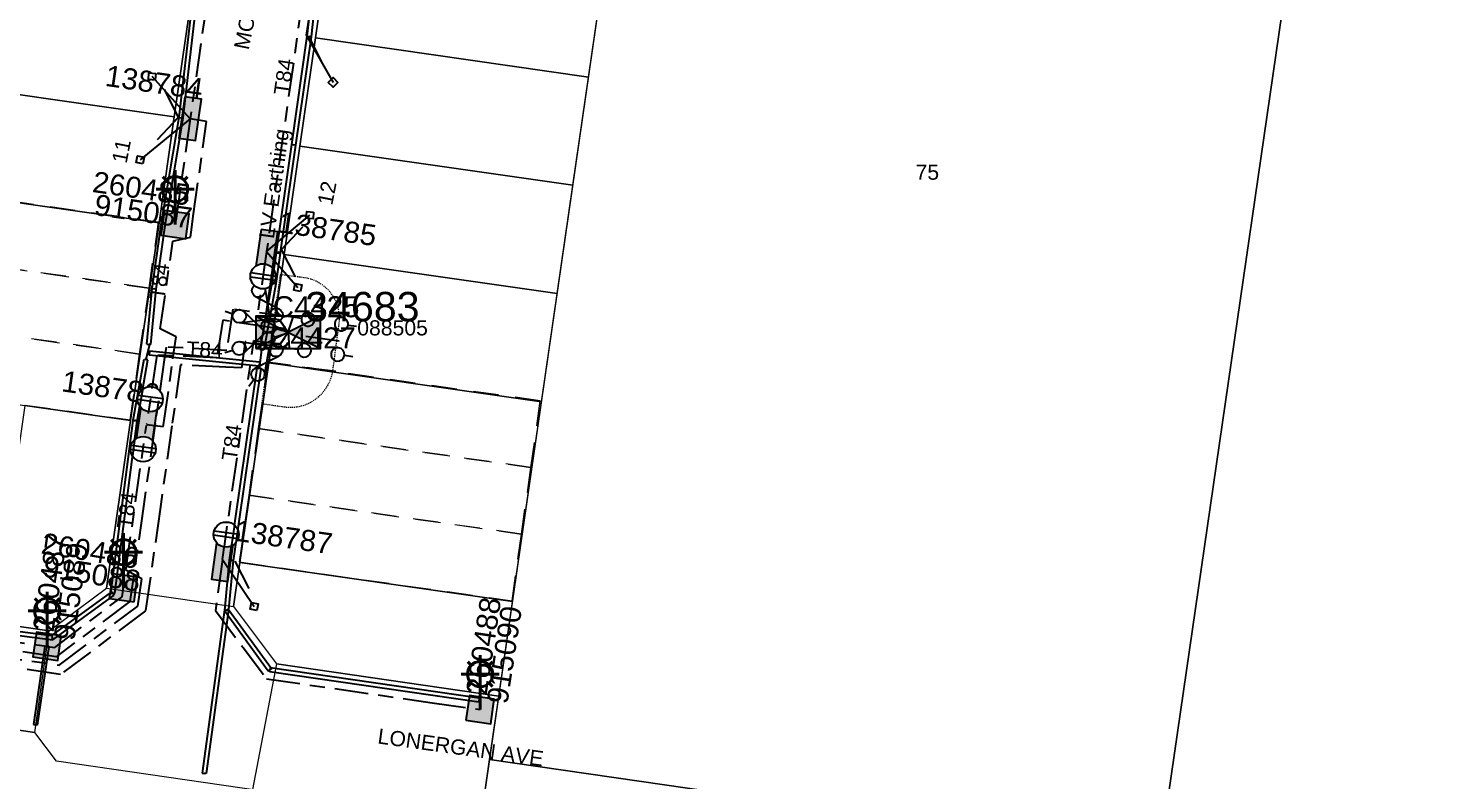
# Model space of a CAD drawing. Header units: metres. Extents: x 300545 to 301772, y 6244522 to 6246099.
# Drawn here: x 300795.5 to 300962.2, y 6245096.2 to 6245185.7 of the extents above; entities that cross this region are included whole.
import ezdxf
from ezdxf.enums import TextEntityAlignment as Align

# ---------------------------------------------------------------- set-up
doc = ezdxf.new("R2010")
doc.units = ezdxf.units.M
for name, pattern in [('Cable Exist UG', [8.2, 4, -1.2, 1.8, -1.2]), ('Dash', [5, 3, -2]), ('HIDDEN', [0.375, 0.25, -0.125]), ('HIDDEN2', [0.1875, 0.125, -0.0625])]:
    doc.linetypes.add(name, pattern=pattern)
doc.layers.get('0').update_dxf_attribs({"color": 6})
for name, color, linetype, lineweight in [('Cadastre Developer_SP_EXT', 9, 'Continuous', 5), ('Cadastre Land Parcels_SP_EXT', 9, 'Continuous', 5), ('Cadastre Other Property_SP_EXT', 9, 'HIDDEN', 5), ('Cadastre Roads_SP_EXT', 9, 'Continuous', 5)]:
    doc.layers.add(name, color=color, linetype=linetype, lineweight=lineweight)
for name, color, linetype in [('Duct_SP_EXT', 7, 'Continuous'), ('Equip_HV_EXT', 7, 'Continuous'), ('Equip_LV_EXT', 7, 'Continuous'), ('Equip_SP_SL_EXT', 7, 'Continuous'), ('Mains_HV_EXT', 7, 'Continuous'), ('Mains_LV_EXT', 7, 'Continuous'), ('Mains_LV_SL_EXT', 7, 'Continuous'), ('Services_SP_EXT', 7, 'Continuous'), ('Sub_SP_EXT', 7, 'Continuous'), ('SupportsUG_SP_LV_EXT', 7, 'Continuous'), ('SupportsUG_SP_LV_SL_EXT', 7, 'Continuous'), ('Trench_SP_EXT', 7, 'Continuous')]:
    doc.layers.add(name, color=color, linetype=linetype)
doc.styles.add('COLUMN_LABEL', font='arial.ttf')
doc.styles.add('iecARIAL', font='arial.ttf', dxfattribs={"height": 2})
doc.styles.add('POLE_LABEL', font='arial.ttf')
doc.styles.get("Standard").update_dxf_attribs({"font": 'arial.ttf'})
doc.styles.add('SWITCH_LABEL', font='arial.ttf', dxfattribs={"height": 2.5})
doc.linetypes.add('Cable E UG', pattern='A,6,-0.5,["E",Standard,S=1.7,R=0,X=0.5,Y=-1],-2.9', length=9.4)

# ---------------------------------------------------------------- blocks, each defined once
blk = doc.blocks.new('SUB_PADMOUNT_EXT')
for points in [[(0, 0), (-3.84, 1.92), (-3.84, -1.92)], [(0, 0), (3.84, 1.92), (3.84, -1.92)]]:
    blk.add_hatch(color=256).paths.add_polyline_path(points)
for p, q in [((3.84, 1.92), (-3.84, -1.92)), ((-3.84, 1.92), (3.84, -1.92))]:
    blk.add_line(p, q)
blk.add_lwpolyline([(-3.84, -1.92), (3.84, -1.92), (3.84, 1.92), (-3.84, 1.92)], close=True)
for tag, height, flags, p in [('ASSET_NUM', 3.5, 8, (2, 2)), ('STREET_CODE', 0.2, 9, (1.5, 0)), ('CONSTRUCTED_VOLTAGE', 0.2, 9, (1.5, -0.2)), ('OPERATING_VOLTAGE', 0.2, 9, (1.5, -0.6)), ('ORIENTATION', 0.2, 9, (1.5, -0.8)), ('OWNED_BY', 0.2, 9, (1.5, -1)), ('OPERATED_BY', 0.2, 9, (1.5, -1.2)), ('SECONDARY_VOLTAGE', 0.2, 9, (1.5, -1.6)), ('NO_PHASES', 0.2, 9, (1.5, -0.4)), ('MAINTAINED_BY', 0.2, 9, (1.5, -1.4)), ('STATE', 0.2, 9, (1.5, -1.8)), ('SUBSTATION_TYPE', 0.2, 9, (1.5, -2.2)), ('STREETNAME', 0.2, 9, (1.5, -3)), ('SUBURB', 0.2, 9, (1.5, -3.2)), ('PARENT', 0.2, 9, (1.5, -2)), ('USAGE', 0.2, 9, (1.5, -2.4)), ('LEGEND', 0.2, 9, (1.5, -2.6)), ('LOCATION', 0.2, 9, (1.5, -2.8)), ('NOTES', 0.2, 9, (1.5, -3.4)), ('Z', 0.2, 1, (1.5, -3.6))]:
    blk.add_attdef(tag, text='', height=height, dxfattribs=dict(flags=flags)).set_placement(p, align=Align.MIDDLE_LEFT)
blk = doc.blocks.new('COLUMN_EXT')
blk.add_hatch(color=256).paths.add_polyline_path([(-1.49, 1.48), (-1.49, -1.49), (1.48, -1.49), (1.48, 1.48)])
blk.add_lwpolyline([(-1.49, -1.49), (1.48, -1.49), (1.48, 1.48), (-1.49, 1.48)], close=True)
for tag, height, style, flags, p in [('ASSET_NUM', 2.5, 'COLUMN_LABEL', 8, (2, 2)), ('STRUCTURE_PLANT_NUMBER', 0.2, 'POLE_LABEL', 9, (1.81, 0.03)), ('STREET_CODE', 0.2, 'COLUMN_LABEL', 9, (1.81, -0.2))]:
    blk.add_attdef(tag, text='', height=height, dxfattribs=dict(style=style, flags=flags)).set_placement(p, align=Align.MIDDLE_LEFT)
at = {"flags": 9}
for tag, p in [('COLUMN_TYPE', (1.81, -0.4)), ('OWNED_BY', (1.81, -0.6)), ('STATE', (1.81, -0.8)), ('USAGE', (1.81, -1)), ('STREETNAME', (1.81, -1.6)), ('LEGEND', (1.81, -1.2)), ('LOCATION', (1.81, -1.4)), ('SUBURB', (1.81, -1.8)), ('NOTES', (1.81, -2))]:
    blk.add_attdef(tag, text='', height=0.2, dxfattribs=at).set_placement(p, align=Align.MIDDLE_LEFT)
at = {"flags": 1}
blk.add_attdef('Z', (1.81, -2.35), '', height=0.2, dxfattribs=at)
blk = doc.blocks.new('PILLAR_EXT')
blk.add_hatch(color=256).paths.add_polyline_path([(-2.475, 0.99), (-2.475, -0.99), (2.475, -0.99), (2.475, 0.99)])
blk.add_lwpolyline([(-2.475, -0.99), (2.475, -0.99), (2.475, 0.99), (-2.475, 0.99)], close=True)
at = {"style": 'iecARIAL', "flags": 8}
blk.add_attdef('ASSET_NUM', (1.5, 3.5), '', height=2.5, dxfattribs=at)
for tag, p, flags in [('OWNED_BY', (0, -0.2), 9), ('STATE', (0, -0.4), 9), ('SUPPORT_TYPE', (0, -0.6), 9), ('STREETNAME', (0, -1.8), 9), ('USAGE', (0, -0.8), 9), ('LEGEND', (0, -1), 9), ('LOCATION', (0, -1.2), 9), ('NOTES', (0, -1.4), 9), ('PARENT', (0, -1.6), 9), ('SUBURB', (0, -2), 1)]:
    blk.add_attdef(tag, p, '', height=0.2, dxfattribs=dict(flags=flags))
blk = doc.blocks.new('SL_LANTERN_EXT')
at = {"lineweight": 40}
for p, q in [((-1.46, 5.68), (-1.06, 5.28)), ((0, 1.97), (0, 6.47)), ((1.46, 5.68), (1.06, 5.28)), ((-2.25, 4.22), (2.25, 4.22)), ((-1.46, 2.76), (-1.06, 3.16)), ((0, 0), (0, 2.72)), ((1.46, 2.76), (1.06, 3.16))]:
    blk.add_line(p, q, dxfattribs=at)
blk.add_circle((0, 4.22), 1.5, dxfattribs=at)
at = {"style": 'iecARIAL', "flags": 8}
blk.add_attdef('ASSET_NUM', (1.5, 1.5), '', height=2.5, dxfattribs=at)
for tag, p, height, flags in [('OPERATING_VOLTAGE', (0.98, -1.65), 0.2, 9), ('ORIENTATION', (0.98, -1.85), 0.2, 9), ('CONSTRUCTED_VOLTAGE', (0.98, -0.65), 0.2, 9), ('CONTROL_TYPE', (0.98, -0.85), 0.2, 9), ('LANTERN_PURPOSE', (0.98, -1.05), 0.2, 9), ('LANTERN_TYPE', (0.98, -1.25), 0.2, 9), ('NO_PHASES', (0.98, -1.45), 0.2, 9), ('LNUMBER', (2.18, -3.25), 2.5, 8), ('OWNED_BY', (0.98, -2.05), 0.2, 9), ('STATE', (0.98, -2.25), 0.2, 9), ('USAGE', (0.98, -2.45), 0.2, 9), ('CEXIST', (0.98, -2.65), 0.2, 9), ('CNEW', (0.98, -2.85), 0.2, 9), ('CNUMBER', (0.98, -3.05), 0.2, 9), ('CREMOVE', (0.98, -3.25), 0.2, 9), ('CREPLACE', (0.98, -3.45), 0.2, 9), ('LKINGHEIGHT', (0.98, -3.65), 0.2, 9), ('LBRACKET', (0.98, -3.85), 0.2, 9), ('LBRACKETVOCAB', (0.98, -4.05), 0.2, 9), ('LCATEGORY', (0.98, -4.25), 0.2, 9), ('LCHARGE1', (0.98, -4.45), 0.2, 9), ('LCHARGE1PERCENT', (0.98, -4.65), 0.2, 9), ('LCHARGE2', (0.98, -4.85), 0.2, 9), ('LCHARGE2PERCENT', (0.98, -5.05), 0.2, 9), ('LCHARGE3', (0.98, -5.25), 0.2, 9), ('LCHARGE3PERCENT', (0.98, -5.45), 0.2, 9), ('LEXIST', (0.98, -5.65), 0.2, 9), ('LLAMP', (0.98, -5.85), 0.2, 9), ('LLAMPVOCAB', (0.98, -6.05), 0.2, 9), ('LMAST', (0.98, -6.25), 0.2, 9), ('LMASTVOCAB', (0.98, -6.45), 0.2, 9), ('LNEW', (0.98, -6.65), 0.2, 9), ('LANTNUMBER', (0.98, -6.85), 0.2, 9), ('LOUTREACH', (0.98, -7.25), 0.2, 9), ('LOUTREACHVOCAB', (0.98, -7.45), 0.2, 9), ('LRATECODE', (0.98, -7.65), 0.2, 9), ('LREMOVE', (0.98, -7.85), 0.2, 9), ('LREPLACE', (0.98, -8.05), 0.2, 9), ('LTYPE', (0.98, -8.25), 0.2, 9), ('LTYPEVOCAB', (0.98, -8.45), 0.2, 9), ('STREETNAME', (0.98, -9.25), 0.2, 9), ('SUBURB', (0.98, -9.45), 0.2, 1), ('LEGEND', (0.98, -8.65), 0.2, 9), ('LOCATION', (0.98, -8.85), 0.2, 9), ('NOTES', (0.98, -9.05), 0.2, 9)]:
    blk.add_attdef(tag, p, '', height=height, dxfattribs=dict(flags=flags))
blk = doc.blocks.new('CCP_EXT')
at = {"flags": 9}
for tag, p in [('LIFE_SUPPORT', (0, -1.6)), ('STATE', (0, -1.8)), ('NOTES', (0, -2))]:
    blk.add_attdef(tag, text='', height=0.2, dxfattribs=at).set_placement(p, align=Align.MIDDLE_LEFT)
blk.add_wipeout([(0, 0.57), (0.57, 0), (0, -0.57), (-0.57, 0)])
blk.add_lwpolyline([(-0.57, 0), (0, 0.57), (0.57, 0), (0, -0.57), (-0.57, 0)])
at = {"flags": 1}
blk.add_attdef('Z', (0, 0), '', height=0.2, dxfattribs=at)
at = {"flags": 9}
for tag, p in [('CCP_TYPE', (0, 0)), ('CONSTRUCTED_VOLTAGE', (0, -0.2)), ('OPERATING_VOLTAGE', (0, -0.6)), ('ORIENTATION', (0, -0.8)), ('OWNED_BY', (0, -1)), ('NO_PHASES', (0, -0.4)), ('USAGE', (0, -1.2)), ('LEGEND', (0, -1.4))]:
    blk.add_attdef(tag, text='', height=0.2, dxfattribs=at).set_placement(p, align=Align.MIDDLE_LEFT)
blk = doc.blocks.new('LV_UG_DFUSE_CLOSED_EXT')
for points in [[(1, 0), (0, 0)], [(5.04, 0.73), (2.16, -0.72)], [(5.05, -0.71), (2.16, 0.72)], [(6.2, 0.01), (7.2, 0.01)]]:
    blk.add_lwpolyline(points)
for centre in [(1.8, 0), (5.4, 0.01)]:
    blk.add_circle(centre, 0.8)
at = {"flags": 9}
for tag, p in [('ACTUAL_STATUS', (0, 0)), ('CONSTRUCTED_VOLTAGE', (0, -0.2)), ('OPERATING_VOLTAGE', (0, -0.6)), ('ORIENTATION', (0, -0.8)), ('STATE', (0, -1)), ('SWITCH_TYPE', (0, -1.2)), ('NO_PHASES', (0, -0.4)), ('USAGE', (0, -1.4)), ('NOTES', (0, -1.6))]:
    blk.add_attdef(tag, text='', height=0.2, dxfattribs=at).set_placement(p, align=Align.MIDDLE_LEFT)
at = {"flags": 1}
blk.add_attdef('Z', (0, 0), '', height=0.2, dxfattribs=at)
blk = doc.blocks.new('LV_UG_LINKS_CLOSED_EXT')
blk.add_wipeout([(-1.06, 1.06), (-1.18, 0.92), (-1.29, 0.76), (-1.37, 0.59), (-1.43, 0.42), (-1.48, 0.23), (-1.49, 0.05), (-1.49, -0.14), (-1.46, -0.33), (-1.41, -0.51), (-1.33, -0.68), (-1.24, -0.84), (-1.12, -0.99), (-0.99, -1.12), (-0.84, -1.24), (-0.68, -1.33), (-0.51, -1.41), (-0.33, -1.46), (-0.14, -1.49), (0.05, -1.49), (0.23, -1.48), (0.42, -1.43), (0.59, -1.37), (0.76, -1.29), (0.92, -1.18), (1.06, -1.06), (1.18, -0.92), (1.29, -0.76), (1.37, -0.59), (1.43, -0.42), (1.48, -0.23), (1.49, -0.05), (1.49, 0.14), (1.46, 0.33), (1.41, 0.51), (1.33, 0.68), (1.24, 0.84), (1.12, 0.99), (0.99, 1.12), (0.84, 1.24), (0.68, 1.33), (0.51, 1.41), (0.33, 1.46), (0.14, 1.49), (-0.05, 1.49), (-0.23, 1.48), (-0.42, 1.43), (-0.59, 1.37), (-0.76, 1.29), (-0.92, 1.18)])
for p, q in [((-0.25, -1.48), (-0.25, 1.48)), ((0.25, -1.48), (0.25, 1.48))]:
    blk.add_line(p, q)
blk.add_circle((0, 0), 1.5)
at = {"flags": 9}
for tag, p in [('ACTUAL_STATUS', (0, 0)), ('CONSTRUCTED_VOLTAGE', (0, -0.2)), ('OPERATING_VOLTAGE', (0, -0.6)), ('ORIENTATION', (0, -0.8)), ('STATE', (0, -1)), ('SWITCH_TYPE', (0, -1.2)), ('NO_PHASES', (0, -0.4)), ('USAGE', (0, -1.4)), ('NOTES', (0, -1.6))]:
    blk.add_attdef(tag, text='', height=0.2, dxfattribs=at).set_placement(p, align=Align.MIDDLE_LEFT)
at = {"flags": 1}
blk.add_attdef('Z', (0, 0), '', height=0.2, dxfattribs=at)
blk = doc.blocks.new('SWG_HOLEC_SU_EXT')
blk.add_line((1.8, -2), (5.8, -2))
for points in [[(1, 0), (0, 0)], [(6.6, 0), (7.6, 0)]]:
    blk.add_lwpolyline(points)
for points in [[(1.8, -0.8, 1), (1.8, 0.8, 1)], [(5.8, -0.8, 1), (5.8, 0.8, 1)]]:
    blk.add_lwpolyline(points, format="xyb", close=True)
at = {"style": 'SWITCH_LABEL', "flags": 8}
blk.add_attdef('ASSET_NUM', text='', height=2.5, rotation=179.9544, dxfattribs=at).set_placement((-2.4, 0), align=Align.MIDDLE_LEFT)
at = {"flags": 1}
blk.add_attdef('Z', (0, 0), '', height=0.2, dxfattribs=at)
at = {"flags": 9}
for tag, p in [('ACTUAL_STATUS', (0, -0.4)), ('CONSTRUCTED_VOLTAGE', (0, -0.6)), ('OPERATING_VOLTAGE', (0, -1)), ('ORIENTATION', (0, -1.2)), ('OWNED_BY', (0, -1.4)), ('NO_PHASES', (0, -0.8)), ('PARENT', (0, -1.6)), ('STATE', (0, -1.8)), ('SWITCH_TYPE', (0, -2)), ('STREETNAME', (0, -2.6)), ('SUBURB', (0, -2.8)), ('USAGE', (0, -2.2)), ('LOCATION', (0, -2.4)), ('NOTES', (0, -3))]:
    blk.add_attdef(tag, text='', height=0.2, dxfattribs=at).set_placement(p, align=Align.MIDDLE_LEFT)
at = {"style": 'SWITCH_LABEL', "flags": 9}
blk.add_attdef('STREET_CODE', text='', height=0.2, dxfattribs=at).set_placement((0, -0.2), align=Align.MIDDLE_LEFT)

msp = doc.modelspace()

# ---------------------------------------------------------------- linework, layer by layer
at = {"layer": 'Cadastre Developer_SP_EXT', "linetype": 'Dash'}
for points in [[(300778.63, 6245167.21), (300777.55, 6245159.62), (300777.52, 6245159.38), (300809.83, 6245154.78), (300810.94, 6245162.61), (300778.63, 6245167.21)], [(300777.52, 6245159.38), (300776.4, 6245151.54), (300808.71, 6245146.94), (300809.83, 6245154.78), (300777.52, 6245159.38)], [(300776.4, 6245151.54), (300775.29, 6245143.71), (300807.59, 6245139.11), (300808.71, 6245146.94), (300776.4, 6245151.54)], [(300856.31, 6245141.38), (300823.93, 6245146), (300822.8, 6245138.08), (300855.19, 6245133.46), (300856.31, 6245141.38)], [(300855.19, 6245133.46), (300822.8, 6245138.08), (300821.67, 6245130.16), (300854.07, 6245125.54), (300855.19, 6245133.46)]]:
    msp.add_lwpolyline(points, close=True, dxfattribs=at)
at = {"layer": 'Cadastre Land Parcels_SP_EXT', "linetype": 'Continuous'}
for points in [[(300951.53, 6245236.55), (300871.91, 6245248.11), (300850.27, 6245098.75), (300929.86, 6245087.24), (300951.53, 6245236.55)], [(301031.15, 6245224.95), (300951.53, 6245236.55), (300929.86, 6245087.24), (300908.33, 6244937.91), (300987.99, 6244926.42), (301009.53, 6245075.71), (301031.15, 6245224.95)], [(300863.89, 6245192.74), (300831.44, 6245197.39), (300829.59, 6245184.52), (300862.03, 6245179.87), (300863.89, 6245192.74)], [(300814.63, 6245187.72), (300782.19, 6245192.36), (300780.39, 6245179.77), (300812.82, 6245175.13), (300814.63, 6245187.72)], [(300862.03, 6245179.87), (300829.59, 6245184.52), (300827.74, 6245171.66), (300860.16, 6245167.01), (300862.03, 6245179.87)], [(300812.82, 6245175.13), (300780.39, 6245179.77), (300778.6, 6245167.18), (300811.01, 6245162.55), (300812.82, 6245175.13)], [(300860.16, 6245167.01), (300827.74, 6245171.66), (300825.89, 6245158.79), (300858.3, 6245154.15), (300860.16, 6245167.01)], [(300811.01, 6245162.55), (300778.6, 6245167.18), (300775.25, 6245143.67), (300795.06, 6245140.84), (300807.63, 6245139.05), (300811.01, 6245162.55)], [(300858.3, 6245154.15), (300825.89, 6245158.79), (300824.04, 6245145.92), (300856.44, 6245141.28), (300858.3, 6245154.15)], [(300856.44, 6245141.28), (300824.04, 6245145.92), (300820.62, 6245122.16), (300852.99, 6245117.53), (300856.44, 6245141.28)], [(300804.77, 6245119.13), (300807.63, 6245139.05), (300795.06, 6245140.84), (300791.35, 6245115.02), (300797.96, 6245114.06), (300804.77, 6245119.13)], [(300852.99, 6245117.53), (300820.62, 6245122.16), (300819.87, 6245116.94), (300824.98, 6245110.13), (300851.37, 6245106.3), (300852.99, 6245117.53)], [(300849.19, 6245091.24), (300798.81, 6245098.58), (300796.25, 6245101.97), (300769.86, 6245105.81), (300749.22, 6244960.98), (300774.42, 6244957.31), (300784.71, 6244955.81), (300792.27, 6244954.71), (300795.48, 6244954.24), (300828.67, 6244949.41), (300849.19, 6245091.24)], [(300929.86, 6245087.24), (300850.27, 6245098.75), (300828.67, 6244949.41), (300908.33, 6244937.91), (300929.86, 6245087.24)]]:
    msp.add_lwpolyline(points, close=True, dxfattribs=at)
at = {"layer": 'Cadastre Roads_SP_EXT', "linetype": 'Continuous'}
for points in [[(300797.96, 6245114.06), (300791.35, 6245115.02), (300771.57, 6245117.89), (300751.76, 6245120.77), (300744.79, 6245121.78), (300739.91, 6245110.16), (300769.86, 6245105.81), (300796.25, 6245101.97), (300797.96, 6245114.06)], [(300850.27, 6245098.75), (300851.37, 6245106.3), (300824.98, 6245110.13), (300822.1, 6245095.19), (300849.19, 6245091.24), (300850.27, 6245098.75)]]:
    msp.add_lwpolyline(points, close=True, dxfattribs=at)
at = {"layer": 'Duct_SP_EXT'}
for p, q in [((300830.05, 6245197.66), (300828.59, 6245184.72)), ((300830.53, 6245197.61), (300829.07, 6245184.66)), ((300813.39, 6245175.05), (300814.88, 6245187.73)), ((300813.87, 6245175), (300815.36, 6245187.66)), ((300828.59, 6245184.72), (300826.76, 6245171.85)), ((300829.07, 6245184.66), (300827.24, 6245171.79)), ((300828.59, 6245184.72), (300828.83, 6245184.69)), ((300829.07, 6245184.66), (300828.83, 6245184.69)), ((300811.3, 6245162.56), (300813.4, 6245175.06)), ((300811.77, 6245162.48), (300813.87, 6245174.98)), ((300813.39, 6245175.05), (300813.63, 6245175.02)), ((300813.4, 6245175.06), (300813.63, 6245175.02)), ((300813.87, 6245174.98), (300813.63, 6245175.02)), ((300813.87, 6245175), (300813.63, 6245175.02)), ((300826.76, 6245171.85), (300824.94, 6245159.09)), ((300827.24, 6245171.79), (300825.42, 6245159.02)), ((300826.76, 6245171.85), (300827, 6245171.82)), ((300827.24, 6245171.79), (300827, 6245171.82)), ((300810.18, 6245154.72), (300811.3, 6245162.56)), ((300811.3, 6245162.56), (300811.54, 6245162.52)), ((300811.3, 6245162.56), (300811.54, 6245162.52)), ((300811.77, 6245162.49), (300811.54, 6245162.52)), ((300811.77, 6245162.48), (300811.54, 6245162.52)), ((300810.66, 6245154.66), (300811.77, 6245162.49)), ((300824.94, 6245159.09), (300824.93, 6245158.98)), ((300824.93, 6245158.98), (300825.17, 6245158.95)), ((300824.94, 6245159.09), (300825.18, 6245159.06)), ((300824.94, 6245159.09), (300825.18, 6245159.06)), ((300825.4, 6245158.92), (300825.17, 6245158.95)), ((300825.42, 6245159.02), (300825.18, 6245159.06)), ((300825.42, 6245159.02), (300825.18, 6245159.06)), ((300825.42, 6245159.02), (300825.4, 6245158.92)), ((300809.57, 6245148.12), (300810.18, 6245154.72)), ((300810.05, 6245148.07), (300810.66, 6245154.66)), ((300810.18, 6245154.72), (300810.42, 6245154.69)), ((300810.66, 6245154.66), (300810.42, 6245154.69)), ((300809.57, 6245148.12), (300809.81, 6245148.09)), ((300810.05, 6245148.07), (300809.81, 6245148.09)), ((300809.23, 6245146.35), (300809.46, 6245146.31)), ((300809.7, 6245146.27), (300809.46, 6245146.31)), ((300809.83, 6245146.82), (300809.86, 6245147.06)), ((300822.91, 6245145.49), (300809.83, 6245146.82)), ((300809.88, 6245147.29), (300809.86, 6245147.06)), ((300822.96, 6245145.97), (300809.88, 6245147.29)), ((300822.96, 6245145.97), (300822.94, 6245145.73)), ((300822.99, 6245147.48), (300823.22, 6245147.44)), ((300823.46, 6245147.4), (300823.22, 6245147.44)), ((300822.63, 6245145.27), (300822.87, 6245145.24)), ((300823.11, 6245145.2), (300822.87, 6245145.24)), ((300822.91, 6245145.49), (300822.94, 6245145.73)), ((300808.43, 6245139), (300808.19, 6245139.03)), ((300808.42, 6245138.98), (300808.19, 6245139.03)), ((300819.36, 6245122.44), (300818.77, 6245116.46)), ((300819.83, 6245122.4), (300819.27, 6245116.59)), ((300819.36, 6245122.46), (300819.6, 6245122.42)), ((300819.36, 6245122.44), (300819.6, 6245122.42)), ((300819.83, 6245122.39), (300819.6, 6245122.42)), ((300819.83, 6245122.4), (300819.6, 6245122.42)), ((300798.26, 6245113.5), (300805.39, 6245118.69)), ((300798.39, 6245113), (300805.67, 6245118.31)), ((300805.29, 6245118.53), (300805.53, 6245118.5)), ((300805.39, 6245118.69), (300805.53, 6245118.5)), ((300805.67, 6245118.31), (300805.53, 6245118.5)), ((300805.77, 6245118.47), (300805.53, 6245118.5)), ((300818.78, 6245116.56), (300816.12, 6245097.14)), ((300819.26, 6245116.49), (300816.6, 6245097.08)), ((300818.77, 6245116.46), (300819.02, 6245116.52)), ((300818.78, 6245116.56), (300819.02, 6245116.52)), ((300819.27, 6245116.59), (300819.02, 6245116.52)), ((300819.26, 6245116.49), (300819.02, 6245116.52)), ((300791.25, 6245114.38), (300798.26, 6245113.5)), ((300791.19, 6245113.91), (300798.39, 6245113)), ((300798.26, 6245113.5), (300798.33, 6245113.25)), ((300798.39, 6245113), (300798.33, 6245113.25)), ((300797.44, 6245112.25), (300796.08, 6245102.92)), ((300797.91, 6245112.18), (300796.55, 6245102.85)), ((300797.44, 6245112.25), (300797.67, 6245112.22)), ((300797.91, 6245112.18), (300797.67, 6245112.22)), ((300823.97, 6245109.29), (300824.17, 6245109.43)), ((300824.13, 6245109.19), (300824.17, 6245109.43)), ((300848.99, 6245105.57), (300824.13, 6245109.19)), ((300824.2, 6245109.66), (300824.17, 6245109.43)), ((300824.36, 6245109.57), (300824.17, 6245109.43)), ((300849.06, 6245106.05), (300824.2, 6245109.66)), ((300848.99, 6245105.57), (300849.03, 6245105.81)), ((300849.06, 6245106.05), (300849.03, 6245105.81)), ((300796.08, 6245102.92), (300796.31, 6245102.88)), ((300796.55, 6245102.85), (300796.31, 6245102.88)), ((300816.12, 6245097.14), (300816.36, 6245097.11)), ((300816.6, 6245097.08), (300816.36, 6245097.11))]:
    msp.add_line(p, q, dxfattribs=at)
at = {"layer": 'Mains_LV_EXT', "linetype": 'Cable Exist UG'}
msp.add_lwpolyline([(300818.3, 6245200.08), (300814.71, 6245174.91)], dxfattribs=at)
at = {"layer": 'Mains_LV_SL_EXT', "linetype": 'Cable Exist UG'}
for points in [[(300814.71, 6245174.91), (300812.92, 6245162.33)], [(300797.75, 6245112.21), (300798.62, 6245112.08), (300806.62, 6245118.09), (300806.79, 6245119.26)], [(300791.05, 6245113.16), (300797.67, 6245112.22)]]:
    msp.add_lwpolyline(points, dxfattribs=at)
at = {"layer": 'Trench_SP_EXT', "linetype": 'Cable Exist UG'}
for points in [[(300830.49, 6245181.42), (300828.83, 6245184.69)], [(300809.88, 6245148.08), (300809.46, 6245146.31)], [(300823.57, 6245147.77), (300825.22, 6245147.56)], [(300822.94, 6245145.27), (300823.22, 6245147.44)], [(300821.73, 6245119.08), (300820.07, 6245122.35)]]:
    msp.add_lwpolyline(points, dxfattribs=at)

# ---------------------------------------------------------------- block references
at = {"layer": 'Equip_HV_EXT'}
ref = msp.add_blockref('SWG_HOLEC_SU_EXT', (300826.49, 6245147.61), dxfattribs=dict(at, rotation=352.9167137533004))
ref.add_attrib('ASSET_NUM', 'C4427', dxfattribs={"layer": '0', "height": 2.5, "style": 'SWITCH_LABEL'}).set_placement((300824.09, 6245148.86), align=Align.MIDDLE_LEFT)
at = {"layer": 'Equip_LV_EXT'}
for p, rotation in [((300825.68, 6245149.74), 161.5035736114497), ((300825.68, 6245149.26), 197.5035733792959), ((300825.97, 6245148.89), 233.5035732064793)]:
    msp.add_blockref('LV_UG_DFUSE_CLOSED_EXT', p, dxfattribs=dict(at, rotation=rotation))
at = {"layer": 'Equip_SP_SL_EXT'}
ref = msp.add_blockref('SL_LANTERN_EXT', (300812.92, 6245162.33), dxfattribs=at)
ref.add_attrib('ASSET_NUM', '260485', dxfattribs={"layer": '0', "height": 2.5, "rotation": 351.8947, "style": 'iecARIAL'}).set_placement((300814.42, 6245163.83), align=Align.BOTTOM_RIGHT)
ref = msp.add_blockref('SL_LANTERN_EXT', (300797.71, 6245112.21), dxfattribs=at)
ref.add_attrib('ASSET_NUM', '260487', dxfattribs={"layer": '0', "height": 2.5, "rotation": 81.8696, "style": 'iecARIAL'}).set_placement((300799.21, 6245113.71), align=Align.BOTTOM_LEFT)
ref = msp.add_blockref('SL_LANTERN_EXT', (300806.78, 6245119.17), dxfattribs=at)
ref.add_attrib('ASSET_NUM', '260486', dxfattribs={"layer": '0', "height": 2.5, "rotation": 350.8545, "style": 'iecARIAL'}).set_placement((300808.28, 6245120.67), align=Align.BOTTOM_RIGHT)
ref = msp.add_blockref('SL_LANTERN_EXT', (300849.16, 6245104.69), dxfattribs=at)
ref.add_attrib('ASSET_NUM', '260488', dxfattribs={"layer": '0', "height": 2.5, "rotation": 81.3672, "style": 'iecARIAL'}).set_placement((300850.66, 6245106.19), align=Align.BOTTOM_LEFT)
at = {"layer": 'Sub_SP_EXT'}
ref = msp.add_blockref('SUB_PADMOUNT_EXT', (300826.37, 6245149.53), dxfattribs=at)
ref.add_attrib('ASSET_NUM', '34683', dxfattribs={"layer": '0', "height": 3.5}).set_placement((300828.37, 6245149.78), align=Align.BOTTOM_LEFT)
at = {"layer": 'SupportsUG_SP_LV_EXT'}
ref = msp.add_blockref('PILLAR_EXT', (300814.71, 6245174.91), dxfattribs=dict(at, rotation=261.8953670550355))
ref.add_attrib('ASSET_NUM', '138784', dxfattribs={"layer": '0', "height": 2.5, "rotation": 351.8348, "style": 'iecARIAL'}).set_placement((300816.21, 6245178.41), align=Align.MIDDLE_RIGHT)
ref = msp.add_blockref('PILLAR_EXT', (300823.78, 6245159.15), dxfattribs=dict(at, rotation=261.8911145417167))
ref.add_attrib('ASSET_NUM', '138785', dxfattribs={"layer": '0', "height": 2.5, "rotation": 351.8961, "style": 'iecARIAL'}).set_placement((300825.28, 6245162.65), align=Align.MIDDLE_LEFT)
ref = msp.add_blockref('PILLAR_EXT', (300809.54, 6245138.61), dxfattribs=dict(at, rotation=81.89134159296917))
ref.add_attrib('ASSET_NUM', '138786', dxfattribs={"layer": '0', "height": 2.5, "rotation": 351.8321, "style": 'iecARIAL'}).set_placement((300811.04, 6245142.11), align=Align.MIDDLE_RIGHT)
ref = msp.add_blockref('PILLAR_EXT', (300818.56, 6245122.52), dxfattribs=dict(at, rotation=261.8949305637786))
ref.add_attrib('ASSET_NUM', '138787', dxfattribs={"layer": '0', "height": 2.5, "rotation": 351.8972, "style": 'iecARIAL'}).set_placement((300820.06, 6245126.02), align=Align.MIDDLE_LEFT)
at = {"layer": 'SupportsUG_SP_LV_SL_EXT'}
ref = msp.add_blockref('COLUMN_EXT', (300812.92, 6245162.33), dxfattribs=dict(at, rotation=261.8926310544285))
ref.add_attrib('ASSET_NUM', '915087', dxfattribs={"layer": '0', "height": 2.5, "rotation": 351.8947, "style": 'COLUMN_LABEL'}).set_placement((300814.92, 6245163.08), align=Align.MIDDLE_RIGHT)
ref = msp.add_blockref('COLUMN_EXT', (300797.71, 6245112.21), dxfattribs=dict(at, rotation=171.8696143930648))
ref.add_attrib('ASSET_NUM', '915089', dxfattribs={"layer": '0', "height": 2.5, "rotation": 81.8696, "style": 'COLUMN_LABEL'}).set_placement((300799.71, 6245112.96), align=Align.MIDDLE_LEFT)
ref = msp.add_blockref('COLUMN_EXT', (300806.78, 6245119.17), dxfattribs=dict(at, rotation=81.89731701220087))
ref.add_attrib('ASSET_NUM', '915088', dxfattribs={"layer": '0', "height": 2.5, "rotation": 350.8545, "style": 'COLUMN_LABEL'}).set_placement((300808.78, 6245119.92), align=Align.MIDDLE_RIGHT)
ref = msp.add_blockref('COLUMN_EXT', (300849.16, 6245104.69), dxfattribs=dict(at, rotation=351.9185097261887))
ref.add_attrib('ASSET_NUM', '915090', dxfattribs={"layer": '0', "height": 2.5, "rotation": 81.3672, "style": 'COLUMN_LABEL'}).set_placement((300851.16, 6245105.44), align=Align.MIDDLE_LEFT)

# ---------------------------------------------------------------- texts
at = {"layer": 'Cadastre Land Parcels_SP_EXT'}
for s, rotation, p in [('11', 78.7949, (300807.15, 6245169.52)), ('12', 78.7901, (300831.58, 6245164.54))]:
    msp.add_text(s, height=1.8, rotation=rotation, dxfattribs=at).set_placement(p)
msp.add_text('75', height=1.8, dxfattribs=at).set_placement((300900.89, 6245167.66))
at = {"layer": 'Cadastre Other Property_SP_EXT'}
msp.add_text('088505', height=1.8, dxfattribs=at).set_placement((300834.56, 6245149.16))
at = {"layer": 'Cadastre Roads_SP_EXT'}
for s, rotation, p in [('MONOPLANE AVE', 78.7897, (300821.66, 6245183.01)), ('LONERGAN AVE', 352.0725, (300836.9, 6245100.68))]:
    msp.add_text(s, height=1.8, rotation=rotation, dxfattribs=at).set_placement(p)
at = {"layer": 'Mains_HV_EXT'}
msp.add_text('LV Earthing', height=1.8, rotation=81.9468, dxfattribs=at).set_placement((300824.65, 6245160.57))
at = {"layer": 'Mains_LV_EXT'}
for rotation, p in [(81.8961, (300826.41, 6245177.64)), (81.8925, (300811.64, 6245153.32)), (357.5974, (300814.23, 6245146.66)), (81.8963, (300820.22, 6245134.17)), (81.8972, (300807.76, 6245126.09))]:
    msp.add_text('T84', height=1.8, rotation=rotation, dxfattribs=at).set_placement(p)

# ---------------------------------------------------------------- next in the draw order: block references
at = {"layer": 'Services_SP_EXT'}
for p, rotation in [((300810.18, 6245179.93), 219.8953671904827), ((300808.77, 6245170.03), 123.8953669031173), ((300828.94, 6245163.46), 219.891114402799), ((300827.51, 6245154.86), 123.8911144410362), ((300822.31, 6245116.93), 123.8949305146638)]:
    msp.add_blockref('CCP_EXT', p, dxfattribs=dict(at, rotation=rotation))
msp.add_blockref('CCP_EXT', (300831.69, 6245179.23), dxfattribs=at)

# ---------------------------------------------------------------- next in the draw order: linework, layer by layer
at = {"layer": 'Cadastre Developer_SP_EXT', "linetype": 'Dash'}
msp.add_lwpolyline([(300854.07, 6245125.54), (300821.67, 6245130.16), (300820.54, 6245122.24), (300852.95, 6245117.62), (300854.07, 6245125.54)], close=True, dxfattribs=at)
at = {"layer": 'Cadastre Other Property_SP_EXT', "linetype": 'HIDDEN2'}
msp.add_lwpolyline([(300825.41, 6245156.37), (300823.21, 6245141.06), (300825.9, 6245140.67), (300825.9, 6245140.67, 0.417268), (300831.67, 6245145.04), (300831.67, 6245145.04), (300832.41, 6245150.58), (300832.41, 6245150.58, 0.416249), (300828.21, 6245156.02), (300828.21, 6245156.02), (300825.41, 6245156.37)], format="xyb", close=True, dxfattribs=at)
at = {"layer": 'Cadastre Roads_SP_EXT', "linetype": 'Continuous'}
msp.add_lwpolyline([(300820.62, 6245122.16), (300824.04, 6245145.92), (300825.89, 6245158.79), (300827.74, 6245171.66), (300829.59, 6245184.52), (300831.44, 6245197.39), (300833.28, 6245210.26), (300835.13, 6245223.13), (300838.55, 6245246.89), (300823.45, 6245249.09), (300820.03, 6245225.32), (300818.25, 6245212.89), (300816.44, 6245200.3), (300814.63, 6245187.72), (300812.82, 6245175.13), (300811.01, 6245162.55), (300807.63, 6245139.05), (300804.77, 6245119.13), (300819.87, 6245116.94), (300820.62, 6245122.16)], close=True, dxfattribs=at)
at = {"layer": 'Duct_SP_EXT'}
for p, q in [((300818.77, 6245116.46), (300823.97, 6245109.29)), ((300819.27, 6245116.59), (300824.36, 6245109.57))]:
    msp.add_line(p, q, dxfattribs=at)
at = {"layer": 'Mains_LV_EXT', "linetype": 'Cable Exist UG'}
msp.add_lwpolyline([(300829.28, 6245197.76), (300823.78, 6245159.15)], dxfattribs=at)
at = {"layer": 'Mains_LV_SL_EXT', "linetype": 'Cable Exist UG'}
msp.add_lwpolyline([(300818.56, 6245122.52), (300817.7, 6245116.48), (300821.01, 6245112.06), (300821.01, 6245112.06), (300823.79, 6245108.36), (300843.45, 6245105.51), (300849.16, 6245104.69)], dxfattribs=at)
at = {"layer": 'Services_SP_EXT'}
for points in [[(300829.28, 6245197.76), (300830.29, 6245196.26), (300828.49, 6245184.86), (300831.69, 6245179.23)], [(300814.71, 6245174.91), (300810.18, 6245179.93)], [(300814.71, 6245174.91), (300808.77, 6245170.03)], [(300823.78, 6245159.15), (300828.94, 6245163.46)], [(300818.56, 6245122.52), (300822.31, 6245116.93)]]:
    msp.add_lwpolyline(points, dxfattribs=at)
at = {"layer": 'Trench_SP_EXT', "linetype": 'Cable Exist UG'}
for points in [[(300810.83, 6245172.44), (300813.33, 6245175.11), (300811.67, 6245178.38)], [(300827.23, 6245156.12), (300825.58, 6245159.39), (300828.08, 6245162.06)]]:
    msp.add_lwpolyline(points, dxfattribs=at)

# ---------------------------------------------------------------- next in the draw order: block references
at = {"layer": 'Equip_LV_EXT', "rotation": 125.5035735418811}
msp.add_blockref('LV_UG_DFUSE_CLOSED_EXT', (300825.98, 6245150.11), dxfattribs=at)

# ---------------------------------------------------------------- next in the draw order: block references
at = {"layer": 'Equip_LV_EXT'}
for p, rotation in [((300823.36, 6245156.18), 261.8911145417167), ((300809.97, 6245141.58), 81.89134159296917), ((300809.12, 6245135.64), 81.89134159296917), ((300818.99, 6245125.49), 261.8949305637786)]:
    msp.add_blockref('LV_UG_LINKS_CLOSED_EXT', p, dxfattribs=dict(at, rotation=rotation))

# ---------------------------------------------------------------- next in the draw order: linework, layer by layer
at = {"layer": 'Duct_SP_EXT'}
for p, q in [((300824.93, 6245158.98), (300824.42, 6245155.39)), ((300825.4, 6245158.92), (300824.89, 6245155.32)), ((300824.42, 6245155.4), (300822.99, 6245147.48)), ((300824.89, 6245155.31), (300823.46, 6245147.4)), ((300824.42, 6245155.4), (300824.65, 6245155.35)), ((300824.42, 6245155.39), (300824.65, 6245155.35)), ((300824.89, 6245155.32), (300824.65, 6245155.35)), ((300824.89, 6245155.31), (300824.65, 6245155.35)), ((300807.95, 6245139.07), (300809.23, 6245146.35)), ((300808.42, 6245138.98), (300809.7, 6245146.27)), ((300822.63, 6245145.27), (300819.36, 6245122.46)), ((300823.11, 6245145.2), (300819.83, 6245122.39)), ((300805.29, 6245118.53), (300807.95, 6245139.06)), ((300805.77, 6245118.47), (300808.43, 6245139)), ((300807.95, 6245139.07), (300808.19, 6245139.03)), ((300807.95, 6245139.06), (300808.19, 6245139.03))]:
    msp.add_line(p, q, dxfattribs=at)
at = {"layer": 'Mains_HV_EXT', "linetype": 'Cable E UG'}
for points in [[(300824.24, 6245155.25), (300824.91, 6245160)], [(300824.6, 6245150.75), (300823.62, 6245150.9), (300823.62, 6245150.9), (300824.24, 6245155.25)]]:
    msp.add_lwpolyline(points, dxfattribs=at)
at = {"layer": 'Mains_HV_EXT', "linetype": 'Cable Exist UG'}
for points in [[(300826.37, 6245149.53), (300826.93, 6245151.32), (300819.77, 6245152.27), (300819.77, 6245152.27), (300819.07, 6245147.38), (300811.85, 6245147.78), (300811.85, 6245147.78), (300811.68, 6245146.52), (300810.56, 6245138.69), (300809.16, 6245128.82), (300809.16, 6245128.82), (300807.55, 6245117.54), (300798.78, 6245110.97), (300790.96, 6245112.1), (300751.39, 6245117.82), (300751.39, 6245117.82), (300743.18, 6245119.01), (300736.59, 6245127.78), (300739.21, 6245146.31), (300743.17, 6245145.81), (300745.16, 6245145.57)], [(300826.37, 6245149.53), (300826.49, 6245147.61), (300821.24, 6245148.41), (300821.24, 6245148.41), (300820.79, 6245145.31), (300818.96, 6245145.38), (300818.96, 6245145.38), (300813.58, 6245145.68), (300812.54, 6245138.41), (300811.14, 6245128.53), (300809.42, 6245116.44), (300799.31, 6245108.87), (300790.67, 6245110.12)]]:
    msp.add_lwpolyline(points, dxfattribs=at)
at = {"layer": 'Mains_LV_EXT', "linetype": 'Cable Exist UG'}
for points in [[(300809.54, 6245138.59), (300811.52, 6245138.34), (300811.52, 6245138.34), (300811.55, 6245138.55), (300812.67, 6245146.38), (300813.04, 6245149.01), (300811.16, 6245149.96), (300812.64, 6245160.37), (300814.73, 6245160.82), (300814.73, 6245160.82), (300814.9, 6245162.04), (300815.08, 6245163.32), (300816.67, 6245174.57), (300814.71, 6245174.91)], [(300823.78, 6245159.15), (300822.68, 6245151.44), (300825.28, 6245151.07), (300826.37, 6245149.53)], [(300826.37, 6245149.53), (300824.51, 6245150.07), (300818.58, 6245150.97), (300818.58, 6245150.97), (300817.87, 6245146.51), (300810.75, 6245146.81), (300809.54, 6245138.62)], [(300818.56, 6245122.52), (300822.27, 6245148.55), (300824.25, 6245148.29), (300825.32, 6245148.04), (300826.37, 6245149.53)], [(300791.14, 6245113.15), (300790.77, 6245111.18), (300790.77, 6245111.18), (300799.16, 6245109.99), (300808.48, 6245116.99), (300808.95, 6245120.24), (300807.07, 6245121.25), (300809.52, 6245138.47)]]:
    msp.add_lwpolyline(points, dxfattribs=at)
at = {"layer": 'Services_SP_EXT'}
msp.add_lwpolyline([(300823.78, 6245159.15), (300827.51, 6245154.86)], dxfattribs=at)

# ---------------------------------------------------------------- next in the draw order: block references
at = {"layer": 'Equip_HV_EXT'}
ref = msp.add_blockref('SWG_HOLEC_SU_EXT', (300826.93, 6245151.32), dxfattribs=dict(at, rotation=351.959375450628))
ref.add_attrib('ASSET_NUM', 'C4425', dxfattribs={"layer": '0', "height": 2.5, "style": 'SWITCH_LABEL'}).set_placement((300824.53, 6245152.57), align=Align.MIDDLE_LEFT)

doc.saveas('drawing.dxf')
